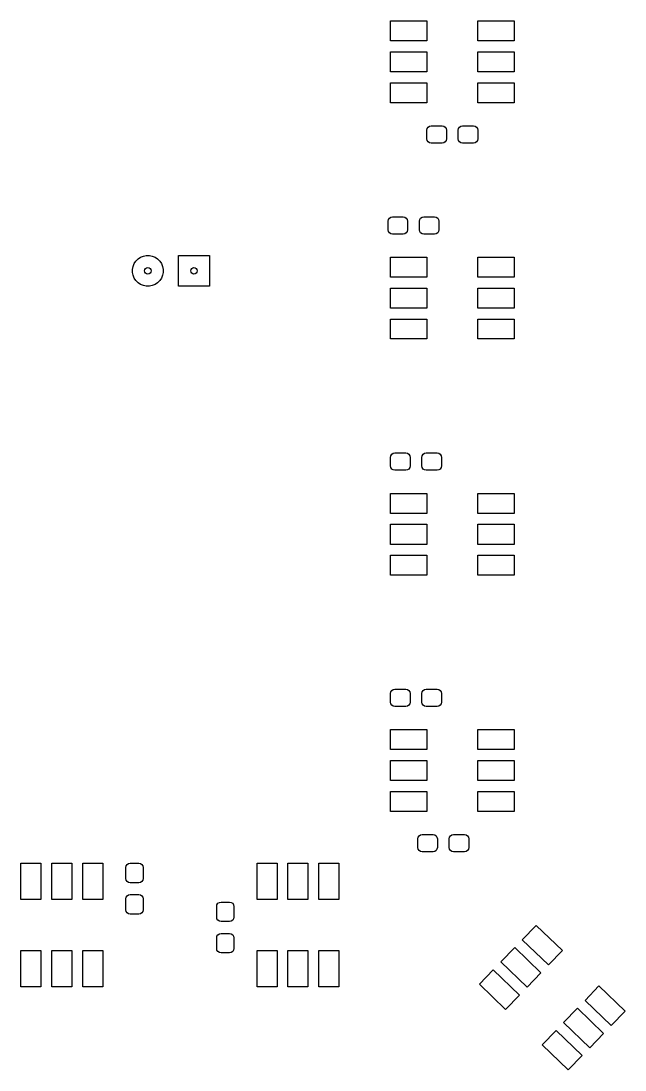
# Model space of a CAD drawing. Extents: x 4.2 to 6.91, y -6.16 to -1.32.
# Drawn here: x 5.6 to 6.91, y -6.161 to -3.888 of the extents above; entities that cross this region are included whole.
import ezdxf

# ---------------------------------------------------------------- set-up
doc = ezdxf.new("R2010")
doc.units = 0
doc.header["$MEASUREMENT"] = 0
doc.layers.add('BLACK', color=7, linetype='CONTINUOUS')

msp = doc.modelspace()

# ---------------------------------------------------------------- linework, layer by layer
at = {"layer": 'BLACK', "linetype": 'CONTINUOUS'}
for p, q in [((6.4016, -3.9311), (6.4016, -3.8878)), ((6.4016, -3.8878), (6.4803, -3.8878)), ((6.4803, -3.8878), (6.4803, -3.9311)), ((6.5906, -3.9311), (6.5906, -3.8878)), ((6.5906, -3.8878), (6.6693, -3.8878)), ((6.6693, -3.8878), (6.6693, -3.9311)), ((6.4803, -3.9311), (6.4016, -3.9311)), ((6.6693, -3.9311), (6.5906, -3.9311)), ((6.4016, -3.998), (6.4016, -3.9547)), ((6.4016, -3.9547), (6.4803, -3.9547)), ((6.4803, -3.9547), (6.4803, -3.998)), ((6.5906, -3.998), (6.5906, -3.9547)), ((6.5906, -3.9547), (6.6693, -3.9547)), ((6.6693, -3.9547), (6.6693, -3.998)), ((6.4803, -3.998), (6.4016, -3.998)), ((6.6693, -3.998), (6.5906, -3.998)), ((6.4016, -4.065), (6.4016, -4.0217)), ((6.4016, -4.0217), (6.4803, -4.0217)), ((6.4803, -4.0217), (6.4803, -4.065)), ((6.5906, -4.065), (6.5906, -4.0217)), ((6.5906, -4.0217), (6.6693, -4.0217)), ((6.6693, -4.0217), (6.6693, -4.065)), ((6.4803, -4.065), (6.4016, -4.065)), ((6.6693, -4.065), (6.5906, -4.065)), ((6.4803, -4.1245), (6.481, -4.1209)), ((6.4803, -4.1432), (6.4803, -4.1245)), ((6.481, -4.1209), (6.4831, -4.1179)), ((6.4831, -4.1179), (6.4861, -4.1159)), ((6.4861, -4.1159), (6.4897, -4.1152)), ((6.4897, -4.1152), (6.5133, -4.1152)), ((6.5133, -4.1152), (6.5169, -4.1159)), ((6.5169, -4.1159), (6.5199, -4.1179)), ((6.5199, -4.1179), (6.5219, -4.1209)), ((6.5219, -4.1209), (6.5226, -4.1245)), ((6.5226, -4.1245), (6.5226, -4.1432)), ((6.5482, -4.1245), (6.5489, -4.1209)), ((6.5482, -4.1432), (6.5482, -4.1245)), ((6.5489, -4.1209), (6.551, -4.1179)), ((6.551, -4.1179), (6.554, -4.1159)), ((6.554, -4.1159), (6.5576, -4.1152)), ((6.5576, -4.1152), (6.5812, -4.1152)), ((6.5812, -4.1152), (6.5848, -4.1159)), ((6.5848, -4.1159), (6.5878, -4.1179)), ((6.5878, -4.1179), (6.5898, -4.1209)), ((6.5898, -4.1209), (6.5906, -4.1245)), ((6.5906, -4.1245), (6.5906, -4.1432)), ((6.481, -4.1468), (6.4803, -4.1432)), ((6.4831, -4.1498), (6.481, -4.1468)), ((6.4861, -4.1518), (6.4831, -4.1498)), ((6.4897, -4.1526), (6.4861, -4.1518)), ((6.5133, -4.1526), (6.4897, -4.1526)), ((6.5169, -4.1518), (6.5133, -4.1526)), ((6.5199, -4.1498), (6.5169, -4.1518)), ((6.5219, -4.1468), (6.5199, -4.1498)), ((6.5226, -4.1432), (6.5219, -4.1468)), ((6.5489, -4.1468), (6.5482, -4.1432)), ((6.551, -4.1498), (6.5489, -4.1468)), ((6.554, -4.1518), (6.551, -4.1498)), ((6.5576, -4.1526), (6.554, -4.1518)), ((6.5812, -4.1526), (6.5576, -4.1526)), ((6.5848, -4.1518), (6.5812, -4.1526)), ((6.5878, -4.1498), (6.5848, -4.1518)), ((6.5898, -4.1468), (6.5878, -4.1498)), ((6.5906, -4.1432), (6.5898, -4.1468)), ((6.3962, -4.3214), (6.3969, -4.3178)), ((6.3969, -4.3178), (6.3989, -4.3147)), ((6.3989, -4.3147), (6.4019, -4.3127)), ((6.4019, -4.3127), (6.4055, -4.312)), ((6.4055, -4.312), (6.4291, -4.312)), ((6.4291, -4.312), (6.4327, -4.3127)), ((6.4327, -4.3127), (6.4357, -4.3147)), ((6.4357, -4.3147), (6.4378, -4.3178)), ((6.4378, -4.3178), (6.4385, -4.3214)), ((6.4641, -4.3214), (6.4648, -4.3178)), ((6.4648, -4.3178), (6.4668, -4.3147)), ((6.4668, -4.3147), (6.4698, -4.3127)), ((6.4698, -4.3127), (6.4734, -4.312)), ((6.4734, -4.312), (6.497, -4.312)), ((6.497, -4.312), (6.5006, -4.3127)), ((6.5006, -4.3127), (6.5037, -4.3147)), ((6.5037, -4.3147), (6.5057, -4.3178)), ((6.5057, -4.3178), (6.5064, -4.3214)), ((6.3962, -4.3401), (6.3962, -4.3214)), ((6.3969, -4.3436), (6.3962, -4.3401)), ((6.4385, -4.3401), (6.4378, -4.3436)), ((6.4385, -4.3214), (6.4385, -4.3401)), ((6.4641, -4.3401), (6.4641, -4.3214)), ((6.4648, -4.3436), (6.4641, -4.3401)), ((6.5064, -4.3401), (6.5057, -4.3436)), ((6.5064, -4.3214), (6.5064, -4.3401)), ((6.3989, -4.3467), (6.3969, -4.3436)), ((6.4019, -4.3487), (6.3989, -4.3467)), ((6.4055, -4.3494), (6.4019, -4.3487)), ((6.4291, -4.3494), (6.4055, -4.3494)), ((6.4327, -4.3487), (6.4291, -4.3494)), ((6.4357, -4.3467), (6.4327, -4.3487)), ((6.4378, -4.3436), (6.4357, -4.3467)), ((6.4668, -4.3467), (6.4648, -4.3436)), ((6.4698, -4.3487), (6.4668, -4.3467)), ((6.4734, -4.3494), (6.4698, -4.3487)), ((6.497, -4.3494), (6.4734, -4.3494)), ((6.5006, -4.3487), (6.497, -4.3494)), ((6.5037, -4.3467), (6.5006, -4.3487)), ((6.5057, -4.3436), (6.5037, -4.3467)), ((5.8459, -4.4134), (5.8495, -4.4079)), ((5.8495, -4.4079), (5.8542, -4.4033)), ((5.8542, -4.4033), (5.8596, -4.3996)), ((5.8596, -4.3996), (5.8657, -4.3971)), ((5.8657, -4.3971), (5.8721, -4.3958)), ((5.8721, -4.3958), (5.8787, -4.3958)), ((5.8787, -4.3958), (5.8851, -4.3971)), ((5.8851, -4.3971), (5.8912, -4.3996)), ((5.8912, -4.3996), (5.8966, -4.4033)), ((5.8966, -4.4033), (5.9013, -4.4079)), ((5.9013, -4.4079), (5.9049, -4.4134)), ((5.9419, -4.4626), (5.9419, -4.3957)), ((5.9419, -4.3957), (6.0089, -4.3957)), ((6.0089, -4.3957), (6.0089, -4.4626)), ((6.4016, -4.4429), (6.4016, -4.3996)), ((6.4016, -4.3996), (6.4803, -4.3996)), ((6.4803, -4.3996), (6.4803, -4.4429)), ((6.5906, -4.4429), (6.5906, -4.3996)), ((6.5906, -4.3996), (6.6693, -4.3996)), ((6.6693, -4.3996), (6.6693, -4.4429)), ((5.8421, -4.4259), (5.8434, -4.4194)), ((5.8421, -4.4324), (5.8421, -4.4259)), ((5.8434, -4.4194), (5.8459, -4.4134)), ((5.9049, -4.4134), (5.9074, -4.4194)), ((5.9074, -4.4194), (5.9087, -4.4259)), ((5.9087, -4.4259), (5.9087, -4.4324)), ((5.8434, -4.4388), (5.8421, -4.4324)), ((5.8459, -4.4449), (5.8434, -4.4388)), ((5.8495, -4.4504), (5.8459, -4.4449)), ((5.8542, -4.455), (5.8495, -4.4504)), ((5.9013, -4.4504), (5.8966, -4.455)), ((5.9049, -4.4449), (5.9013, -4.4504)), ((5.9074, -4.4388), (5.9049, -4.4449)), ((5.9087, -4.4324), (5.9074, -4.4388)), ((6.4803, -4.4429), (6.4016, -4.4429)), ((6.6693, -4.4429), (6.5906, -4.4429)), ((5.8596, -4.4586), (5.8542, -4.455)), ((5.8657, -4.4612), (5.8596, -4.4586)), ((5.8721, -4.4624), (5.8657, -4.4612)), ((5.8787, -4.4624), (5.8721, -4.4624)), ((5.8851, -4.4612), (5.8787, -4.4624)), ((5.8912, -4.4586), (5.8851, -4.4612)), ((5.8966, -4.455), (5.8912, -4.4586)), ((6.0089, -4.4626), (5.9419, -4.4626)), ((6.4016, -4.5098), (6.4016, -4.4665)), ((6.4016, -4.4665), (6.4803, -4.4665)), ((6.4803, -4.4665), (6.4803, -4.5098)), ((6.5906, -4.5098), (6.5906, -4.4665)), ((6.5906, -4.4665), (6.6693, -4.4665)), ((6.6693, -4.4665), (6.6693, -4.5098)), ((6.4803, -4.5098), (6.4016, -4.5098)), ((6.6693, -4.5098), (6.5906, -4.5098)), ((6.4016, -4.5768), (6.4016, -4.5335)), ((6.4016, -4.5335), (6.4803, -4.5335)), ((6.4803, -4.5335), (6.4803, -4.5768)), ((6.5906, -4.5768), (6.5906, -4.5335)), ((6.5906, -4.5335), (6.6693, -4.5335)), ((6.6693, -4.5335), (6.6693, -4.5768)), ((6.4803, -4.5768), (6.4016, -4.5768)), ((6.6693, -4.5768), (6.5906, -4.5768)), ((6.4016, -4.8332), (6.4023, -4.8296)), ((6.4016, -4.8519), (6.4016, -4.8332)), ((6.4023, -4.8296), (6.4043, -4.8266)), ((6.4043, -4.8266), (6.4073, -4.8245)), ((6.4073, -4.8245), (6.4109, -4.8238)), ((6.4109, -4.8238), (6.4345, -4.8238)), ((6.4345, -4.8238), (6.4381, -4.8245)), ((6.4381, -4.8245), (6.4412, -4.8266)), ((6.4412, -4.8266), (6.4432, -4.8296)), ((6.4432, -4.8296), (6.4439, -4.8332)), ((6.4439, -4.8332), (6.4439, -4.8519)), ((6.4695, -4.8332), (6.4702, -4.8296)), ((6.4695, -4.8519), (6.4695, -4.8332)), ((6.4702, -4.8296), (6.4722, -4.8266)), ((6.4722, -4.8266), (6.4753, -4.8245)), ((6.4753, -4.8245), (6.4788, -4.8238)), ((6.4788, -4.8238), (6.5025, -4.8238)), ((6.5025, -4.8238), (6.506, -4.8245)), ((6.506, -4.8245), (6.5091, -4.8266)), ((6.5091, -4.8266), (6.5111, -4.8296)), ((6.5111, -4.8296), (6.5118, -4.8332)), ((6.5118, -4.8332), (6.5118, -4.8519)), ((6.4023, -4.8554), (6.4016, -4.8519)), ((6.4043, -4.8585), (6.4023, -4.8554)), ((6.4073, -4.8605), (6.4043, -4.8585)), ((6.4109, -4.8612), (6.4073, -4.8605)), ((6.4345, -4.8612), (6.4109, -4.8612)), ((6.4381, -4.8605), (6.4345, -4.8612)), ((6.4412, -4.8585), (6.4381, -4.8605)), ((6.4432, -4.8554), (6.4412, -4.8585)), ((6.4439, -4.8519), (6.4432, -4.8554)), ((6.4702, -4.8554), (6.4695, -4.8519)), ((6.4722, -4.8585), (6.4702, -4.8554)), ((6.4753, -4.8605), (6.4722, -4.8585)), ((6.4788, -4.8612), (6.4753, -4.8605)), ((6.5025, -4.8612), (6.4788, -4.8612)), ((6.506, -4.8605), (6.5025, -4.8612)), ((6.5091, -4.8585), (6.506, -4.8605)), ((6.5111, -4.8554), (6.5091, -4.8585)), ((6.5118, -4.8519), (6.5111, -4.8554)), ((6.4016, -4.9547), (6.4016, -4.9114)), ((6.4016, -4.9114), (6.4803, -4.9114)), ((6.4803, -4.9114), (6.4803, -4.9547)), ((6.5906, -4.9547), (6.5906, -4.9114)), ((6.5906, -4.9114), (6.6693, -4.9114)), ((6.6693, -4.9114), (6.6693, -4.9547)), ((6.4803, -4.9547), (6.4016, -4.9547)), ((6.6693, -4.9547), (6.5906, -4.9547)), ((6.4016, -5.0217), (6.4016, -4.9783)), ((6.4016, -4.9783), (6.4803, -4.9783)), ((6.4803, -4.9783), (6.4803, -5.0217)), ((6.5906, -5.0217), (6.5906, -4.9783)), ((6.5906, -4.9783), (6.6693, -4.9783)), ((6.6693, -4.9783), (6.6693, -5.0217)), ((6.4803, -5.0217), (6.4016, -5.0217)), ((6.6693, -5.0217), (6.5906, -5.0217)), ((6.4016, -5.0886), (6.4016, -5.0453)), ((6.4016, -5.0453), (6.4803, -5.0453)), ((6.4803, -5.0453), (6.4803, -5.0886)), ((6.5906, -5.0886), (6.5906, -5.0453)), ((6.5906, -5.0453), (6.6693, -5.0453)), ((6.6693, -5.0453), (6.6693, -5.0886)), ((6.4803, -5.0886), (6.4016, -5.0886)), ((6.6693, -5.0886), (6.5906, -5.0886)), ((6.4023, -5.3414), (6.4043, -5.3384)), ((6.4043, -5.3384), (6.4073, -5.3363)), ((6.4073, -5.3363), (6.4109, -5.3356)), ((6.4109, -5.3356), (6.4345, -5.3356)), ((6.4345, -5.3356), (6.4381, -5.3363)), ((6.4381, -5.3363), (6.4412, -5.3384)), ((6.4412, -5.3384), (6.4432, -5.3414)), ((6.4702, -5.3414), (6.4722, -5.3384)), ((6.4722, -5.3384), (6.4753, -5.3363)), ((6.4753, -5.3363), (6.4788, -5.3356)), ((6.4788, -5.3356), (6.5025, -5.3356)), ((6.5025, -5.3356), (6.506, -5.3363)), ((6.506, -5.3363), (6.5091, -5.3384)), ((6.5091, -5.3384), (6.5111, -5.3414)), ((6.4016, -5.345), (6.4023, -5.3414)), ((6.4016, -5.3637), (6.4016, -5.345)), ((6.4023, -5.3673), (6.4016, -5.3637)), ((6.4432, -5.3414), (6.4439, -5.345)), ((6.4439, -5.3637), (6.4432, -5.3673)), ((6.4439, -5.345), (6.4439, -5.3637)), ((6.4695, -5.345), (6.4702, -5.3414)), ((6.4695, -5.3637), (6.4695, -5.345)), ((6.4702, -5.3673), (6.4695, -5.3637)), ((6.5111, -5.3414), (6.5118, -5.345)), ((6.5118, -5.3637), (6.5111, -5.3673)), ((6.5118, -5.345), (6.5118, -5.3637)), ((6.4043, -5.3703), (6.4023, -5.3673)), ((6.4073, -5.3723), (6.4043, -5.3703)), ((6.4109, -5.373), (6.4073, -5.3723)), ((6.4345, -5.373), (6.4109, -5.373)), ((6.4381, -5.3723), (6.4345, -5.373)), ((6.4412, -5.3703), (6.4381, -5.3723)), ((6.4432, -5.3673), (6.4412, -5.3703)), ((6.4722, -5.3703), (6.4702, -5.3673)), ((6.4753, -5.3723), (6.4722, -5.3703)), ((6.4788, -5.373), (6.4753, -5.3723)), ((6.5025, -5.373), (6.4788, -5.373)), ((6.506, -5.3723), (6.5025, -5.373)), ((6.5091, -5.3703), (6.506, -5.3723)), ((6.5111, -5.3673), (6.5091, -5.3703)), ((6.4016, -5.4665), (6.4016, -5.4232)), ((6.4016, -5.4232), (6.4803, -5.4232)), ((6.4803, -5.4232), (6.4803, -5.4665)), ((6.5906, -5.4665), (6.5906, -5.4232)), ((6.5906, -5.4232), (6.6693, -5.4232)), ((6.6693, -5.4232), (6.6693, -5.4665)), ((6.4803, -5.4665), (6.4016, -5.4665)), ((6.6693, -5.4665), (6.5906, -5.4665)), ((6.4016, -5.5335), (6.4016, -5.4902)), ((6.4016, -5.4902), (6.4803, -5.4902)), ((6.4803, -5.4902), (6.4803, -5.5335)), ((6.5906, -5.5335), (6.5906, -5.4902)), ((6.5906, -5.4902), (6.6693, -5.4902)), ((6.6693, -5.4902), (6.6693, -5.5335)), ((6.4803, -5.5335), (6.4016, -5.5335)), ((6.6693, -5.5335), (6.5906, -5.5335)), ((6.4016, -5.6004), (6.4016, -5.5571)), ((6.4016, -5.5571), (6.4803, -5.5571)), ((6.4803, -5.5571), (6.4803, -5.6004)), ((6.5906, -5.6004), (6.5906, -5.5571)), ((6.5906, -5.5571), (6.6693, -5.5571)), ((6.6693, -5.5571), (6.6693, -5.6004)), ((6.4803, -5.6004), (6.4016, -5.6004)), ((6.6693, -5.6004), (6.5906, -5.6004)), ((6.4606, -5.6599), (6.4613, -5.6564)), ((6.4613, -5.6564), (6.4634, -5.6533)), ((6.4634, -5.6533), (6.4664, -5.6513)), ((6.4664, -5.6513), (6.47, -5.6506)), ((6.47, -5.6506), (6.4936, -5.6506)), ((6.4936, -5.6506), (6.4972, -5.6513)), ((6.4972, -5.6513), (6.5002, -5.6533)), ((6.5002, -5.6533), (6.5022, -5.6564)), ((6.5022, -5.6564), (6.503, -5.6599)), ((6.5285, -5.6599), (6.5293, -5.6564)), ((6.5293, -5.6564), (6.5313, -5.6533)), ((6.5313, -5.6533), (6.5343, -5.6513)), ((6.5343, -5.6513), (6.5379, -5.6506)), ((6.5379, -5.6506), (6.5615, -5.6506)), ((6.5615, -5.6506), (6.5651, -5.6513)), ((6.5651, -5.6513), (6.5681, -5.6533)), ((6.5681, -5.6533), (6.5702, -5.6564)), ((6.5702, -5.6564), (6.5709, -5.6599)), ((6.4606, -5.6786), (6.4606, -5.6599)), ((6.4613, -5.6822), (6.4606, -5.6786)), ((6.503, -5.6786), (6.5022, -5.6822)), ((6.503, -5.6599), (6.503, -5.6786)), ((6.5285, -5.6786), (6.5285, -5.6599)), ((6.5293, -5.6822), (6.5285, -5.6786)), ((6.5709, -5.6786), (6.5702, -5.6822)), ((6.5709, -5.6599), (6.5709, -5.6786)), ((6.4634, -5.6853), (6.4613, -5.6822)), ((6.4664, -5.6873), (6.4634, -5.6853)), ((6.47, -5.688), (6.4664, -5.6873)), ((6.4936, -5.688), (6.47, -5.688)), ((6.4972, -5.6873), (6.4936, -5.688)), ((6.5002, -5.6853), (6.4972, -5.6873)), ((6.5022, -5.6822), (6.5002, -5.6853)), ((6.5313, -5.6853), (6.5293, -5.6822)), ((6.5343, -5.6873), (6.5313, -5.6853)), ((6.5379, -5.688), (6.5343, -5.6873)), ((6.5615, -5.688), (6.5379, -5.688)), ((6.5651, -5.6873), (6.5615, -5.688)), ((6.5681, -5.6853), (6.5651, -5.6873)), ((6.5702, -5.6822), (6.5681, -5.6853)), ((5.6004, -5.7913), (5.6004, -5.7126)), ((5.6004, -5.7126), (5.6437, -5.7126)), ((5.6437, -5.7126), (5.6437, -5.7913)), ((5.6673, -5.7913), (5.6673, -5.7126)), ((5.6673, -5.7126), (5.7106, -5.7126)), ((5.7106, -5.7126), (5.7106, -5.7913)), ((5.7343, -5.7913), (5.7343, -5.7126)), ((5.7343, -5.7126), (5.7776, -5.7126)), ((5.7776, -5.7126), (5.7776, -5.7913)), ((5.8278, -5.7219), (5.8285, -5.7184)), ((5.8278, -5.7456), (5.8278, -5.7219)), ((5.8285, -5.7184), (5.8305, -5.7153)), ((5.8305, -5.7153), (5.8335, -5.7133)), ((5.8335, -5.7133), (5.8371, -5.7126)), ((5.8371, -5.7126), (5.8558, -5.7126)), ((5.8558, -5.7126), (5.8594, -5.7133)), ((5.8594, -5.7133), (5.8624, -5.7153)), ((5.8624, -5.7153), (5.8644, -5.7184)), ((5.8644, -5.7184), (5.8652, -5.7219)), ((5.8652, -5.7219), (5.8652, -5.7456)), ((6.1122, -5.7913), (6.1122, -5.7126)), ((6.1122, -5.7126), (6.1555, -5.7126)), ((6.1555, -5.7126), (6.1555, -5.7913)), ((6.1791, -5.7913), (6.1791, -5.7126)), ((6.1791, -5.7126), (6.2224, -5.7126)), ((6.2224, -5.7126), (6.2224, -5.7913)), ((6.2461, -5.7913), (6.2461, -5.7126)), ((6.2461, -5.7126), (6.2894, -5.7126)), ((6.2894, -5.7126), (6.2894, -5.7913)), ((5.8285, -5.7491), (5.8278, -5.7456)), ((5.8305, -5.7522), (5.8285, -5.7491)), ((5.8644, -5.7491), (5.8624, -5.7522)), ((5.8652, -5.7456), (5.8644, -5.7491)), ((5.8335, -5.7542), (5.8305, -5.7522)), ((5.8371, -5.7549), (5.8335, -5.7542)), ((5.8558, -5.7549), (5.8371, -5.7549)), ((5.8594, -5.7542), (5.8558, -5.7549)), ((5.8624, -5.7522), (5.8594, -5.7542)), ((5.6437, -5.7913), (5.6004, -5.7913)), ((5.7106, -5.7913), (5.6673, -5.7913)), ((5.7776, -5.7913), (5.7343, -5.7913)), ((5.8278, -5.7899), (5.8285, -5.7863)), ((5.8278, -5.8135), (5.8278, -5.7899)), ((5.8285, -5.7863), (5.8305, -5.7833)), ((5.8305, -5.7833), (5.8335, -5.7812)), ((5.8335, -5.7812), (5.8371, -5.7805)), ((5.8371, -5.7805), (5.8558, -5.7805)), ((5.8558, -5.7805), (5.8594, -5.7812)), ((5.8594, -5.7812), (5.8624, -5.7833)), ((5.8624, -5.7833), (5.8644, -5.7863)), ((5.8644, -5.7863), (5.8652, -5.7899)), ((5.8652, -5.7899), (5.8652, -5.8135)), ((6.1555, -5.7913), (6.1122, -5.7913)), ((6.2224, -5.7913), (6.1791, -5.7913)), ((6.2894, -5.7913), (6.2461, -5.7913)), ((5.8285, -5.8171), (5.8278, -5.8135)), ((5.8305, -5.8201), (5.8285, -5.8171)), ((5.8644, -5.8171), (5.8624, -5.8201)), ((5.8652, -5.8135), (5.8644, -5.8171)), ((6.0246, -5.8061), (6.0253, -5.8025)), ((6.0246, -5.8297), (6.0246, -5.8061)), ((6.0253, -5.8025), (6.0273, -5.7995)), ((6.0273, -5.7995), (6.0304, -5.7975)), ((6.0304, -5.7975), (6.034, -5.7968)), ((6.034, -5.7968), (6.0527, -5.7968)), ((6.0527, -5.7968), (6.0562, -5.7975)), ((6.0562, -5.7975), (6.0593, -5.7995)), ((6.0593, -5.7995), (6.0613, -5.8025)), ((6.0613, -5.8025), (6.062, -5.8061)), ((6.062, -5.8061), (6.062, -5.8297)), ((5.8335, -5.8221), (5.8305, -5.8201)), ((5.8371, -5.8228), (5.8335, -5.8221)), ((5.8558, -5.8228), (5.8371, -5.8228)), ((5.8594, -5.8221), (5.8558, -5.8228)), ((5.8624, -5.8201), (5.8594, -5.8221)), ((6.0253, -5.8333), (6.0246, -5.8297)), ((6.0273, -5.8363), (6.0253, -5.8333)), ((6.0304, -5.8384), (6.0273, -5.8363)), ((6.034, -5.8391), (6.0304, -5.8384)), ((6.0527, -5.8391), (6.034, -5.8391)), ((6.0562, -5.8384), (6.0527, -5.8391)), ((6.0593, -5.8363), (6.0562, -5.8384)), ((6.0613, -5.8333), (6.0593, -5.8363)), ((6.062, -5.8297), (6.0613, -5.8333)), ((6.6871, -5.8784), (6.7172, -5.8472)), ((6.7172, -5.8472), (6.7739, -5.9019)), ((6.0246, -5.874), (6.0253, -5.8704)), ((6.0246, -5.8976), (6.0246, -5.874)), ((6.0253, -5.8704), (6.0273, -5.8674)), ((6.0273, -5.8674), (6.0304, -5.8654)), ((6.0304, -5.8654), (6.034, -5.8647)), ((6.034, -5.8647), (6.0527, -5.8647)), ((6.0527, -5.8647), (6.0562, -5.8654)), ((6.0562, -5.8654), (6.0593, -5.8674)), ((6.0593, -5.8674), (6.0613, -5.8704)), ((6.0613, -5.8704), (6.062, -5.874)), ((6.062, -5.874), (6.062, -5.8976)), ((6.7438, -5.9331), (6.6871, -5.8784)), ((5.6004, -5.9803), (5.6004, -5.9016)), ((5.6004, -5.9016), (5.6437, -5.9016)), ((5.6437, -5.9016), (5.6437, -5.9803)), ((5.6673, -5.9803), (5.6673, -5.9016)), ((5.6673, -5.9016), (5.7106, -5.9016)), ((5.7106, -5.9016), (5.7106, -5.9803)), ((5.7343, -5.9803), (5.7343, -5.9016)), ((5.7343, -5.9016), (5.7776, -5.9016)), ((5.7776, -5.9016), (5.7776, -5.9803)), ((6.0253, -5.9012), (6.0246, -5.8976)), ((6.0273, -5.9042), (6.0253, -5.9012)), ((6.0304, -5.9063), (6.0273, -5.9042)), ((6.034, -5.907), (6.0304, -5.9063)), ((6.0527, -5.907), (6.034, -5.907)), ((6.0562, -5.9063), (6.0527, -5.907)), ((6.0593, -5.9042), (6.0562, -5.9063)), ((6.0613, -5.9012), (6.0593, -5.9042)), ((6.062, -5.8976), (6.0613, -5.9012)), ((6.1122, -5.9803), (6.1122, -5.9016)), ((6.1122, -5.9016), (6.1555, -5.9016)), ((6.1555, -5.9016), (6.1555, -5.9803)), ((6.1791, -5.9803), (6.1791, -5.9016)), ((6.1791, -5.9016), (6.2224, -5.9016)), ((6.2224, -5.9016), (6.2224, -5.9803)), ((6.2461, -5.9803), (6.2461, -5.9016)), ((6.2461, -5.9016), (6.2894, -5.9016)), ((6.2894, -5.9016), (6.2894, -5.9803)), ((6.6406, -5.9265), (6.6707, -5.8954)), ((6.6707, -5.8954), (6.7274, -5.9501)), ((6.7739, -5.9019), (6.7438, -5.9331)), ((6.6973, -5.9812), (6.6406, -5.9265)), ((6.5941, -5.9747), (6.6242, -5.9435)), ((6.6242, -5.9435), (6.6809, -5.9982)), ((6.7274, -5.9501), (6.6973, -5.9812)), ((6.6508, -6.0294), (6.5941, -5.9747)), ((5.6437, -5.9803), (5.6004, -5.9803)), ((5.7106, -5.9803), (5.6673, -5.9803)), ((5.7776, -5.9803), (5.7343, -5.9803)), ((6.1555, -5.9803), (6.1122, -5.9803)), ((6.2224, -5.9803), (6.1791, -5.9803)), ((6.2894, -5.9803), (6.2461, -5.9803)), ((6.6809, -5.9982), (6.6508, -6.0294)), ((6.8231, -6.0097), (6.8532, -5.9785)), ((6.8532, -5.9785), (6.9098, -6.0332)), ((6.8797, -6.0644), (6.8231, -6.0097)), ((6.7766, -6.0578), (6.8067, -6.0266)), ((6.8067, -6.0266), (6.8633, -6.0813)), ((6.9098, -6.0332), (6.8797, -6.0644)), ((6.8332, -6.1125), (6.7766, -6.0578)), ((6.7301, -6.1059), (6.7602, -6.0748)), ((6.7602, -6.0748), (6.8168, -6.1295)), ((6.8633, -6.0813), (6.8332, -6.1125)), ((6.7867, -6.1606), (6.7301, -6.1059)), ((6.8168, -6.1295), (6.7867, -6.1606))]:
    msp.add_line(p, q, dxfattribs=at)
at = {"layer": 'BLACK'}
for centre in [(5.8754, -4.4291), (5.9754, -4.4291)]:
    msp.add_circle(centre, 0.00689, dxfattribs=at)
at = {"layer": 'WHITE'}
for centre in [(5.8754, -4.4291), (5.9754, -4.4291)]:
    msp.add_circle(centre, 0.00689, dxfattribs=at)

doc.saveas('drawing.dxf')
